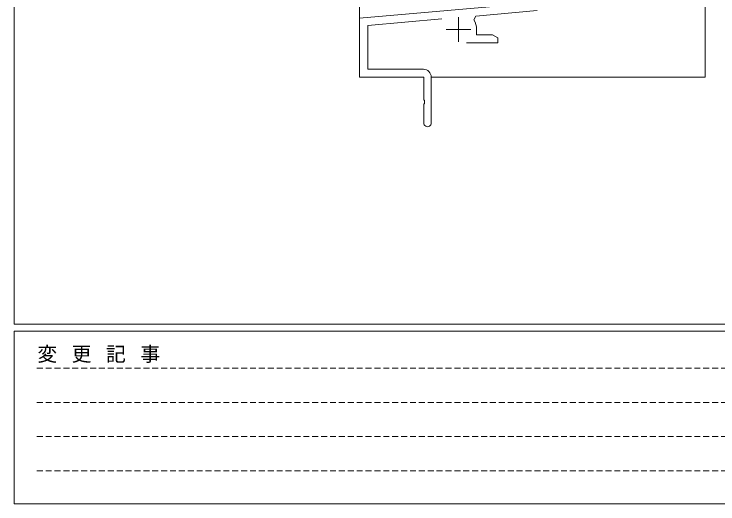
# Model space of a CAD drawing. Units: millimetres on the paper. Extents: x -420 to 373, y -297 to 267.
# Drawn here: x -417.7 to -275.1, y -297 to -197.8 of the extents above; entities that cross this region are included whole.
import ezdxf

# ---------------------------------------------------------------- set-up
doc = ezdxf.new("R2010")
doc.units = ezdxf.units.MM
doc.linetypes.add('DASHED1', pattern=[1.8, 1.2, -0.6])
for name, color, linetype, lineweight in [('0-1_YKK_ZWAK', 7, 'Continuous', 9), ('0-3_YKK_11', 7, 'Continuous', 9), ('0-4_YKK_12', 2, 'Continuous', 9)]:
    doc.layers.add(name, color=color, linetype=linetype, lineweight=lineweight)
doc.styles.add('ＭＳ ゴシック', font='')
doc.styles.get('ＭＳ ゴシック').set_extended_font_data('MS Gothic')

msp = doc.modelspace()

# ---------------------------------------------------------------- linework, layer by layer
at = {"layer": '0-1_YKK_ZWAK'}
for p, q in [((-417.7, -260.6), (-417.7, 264.4)), ((352.3, -260.6), (-417.7, -260.6)), ((-417.7, -297), (-417.7, -262)), ((314.5, -262), (-417.7, -262)), ((-417.7, -297), (314.5, -297))]:
    msp.add_line(p, q, dxfattribs=at)
at = {"layer": '0-1_YKK_ZWAK', "linetype": 'DASHED1'}
for p, q in [((-413.101, -269.512), (-164.909, -269.512)), ((-413.101, -276.441), (-164.909, -276.441)), ((-413.101, -283.37), (-164.909, -283.37)), ((-413.101, -290.298), (-164.909, -290.298))]:
    msp.add_line(p, q, dxfattribs=at)
at = {"layer": '0-3_YKK_11'}
for p, q in [((-312.084, -195.484), (-347.7, -198.6)), ((-324.18, -198.179), (-311.714, -197.088)), ((-347.7, -198.6), (-347.7, -210.6)), ((-346.07, -200.094), (-331.07, -198.781)), ((-327.7, -198.4), (-327.7, -203.4)), ((-324.561, -198.941), (-324.18, -198.179)), ((-346.07, -208.97), (-346.07, -200.094)), ((-330.2, -200.9), (-325.2, -200.9)), ((-319.7, -202.6), (-320.791, -201.97)), ((-334.8, -208.97), (-346.07, -208.97)), ((-347.7, -210.6), (-334.7, -210.6)), ((-334.7, -210.6), (-334.7, -215.142)), ((-333.2, -219.85), (-333.2, -210.57)), ((-334.7, -215.142), (-334.58, -215.325)), ((-334.58, -215.875), (-334.7, -216.058)), ((-334.7, -216.058), (-334.7, -219.85)), ((-334.58, -215.325), (-334.58, -215.875))]:
    msp.add_line(p, q, dxfattribs=at)
for points in [[(-320.791, -201.97), (-324, -201.97), (-324, -200.9)], [(-326.05, -203.6), (-319.7, -203.6), (-319.7, -202.6)]]:
    msp.add_lwpolyline(points, dxfattribs=at)
for centre, radius, start, end in [((-327.7, -200.9), 3.7, 0, 31.9633), ((-334.8, -210.57), 1.6, 0, 89.99998), ((-333.95, -219.85), 0.75, 179.99998, 0)]:
    msp.add_arc(centre, radius, start, end, dxfattribs=at)
at = {"layer": '0-4_YKK_12'}
for p, q in [((-347.7, -210.6), (-347.7, -18.6)), ((-277.7, -210.6), (-277.7, -18.6)), ((-347.4, -210.6), (-347.7, -210.6)), ((-347.7, -210.6), (-335, -210.6)), ((-333.2, -210.6), (-277.7, -210.6))]:
    msp.add_line(p, q, dxfattribs=at)

# ---------------------------------------------------------------- texts
at = {"layer": '0-1_YKK_ZWAK', "insert": (-412.986, -268.447), "char_height": 2.933, "attachment_point": 7, "style": 'ＭＳ ゴシック'}
msp.add_mtext('\\T1.16;変\\~更\\~記\\~事', dxfattribs=at)

doc.saveas('drawing.dxf')
